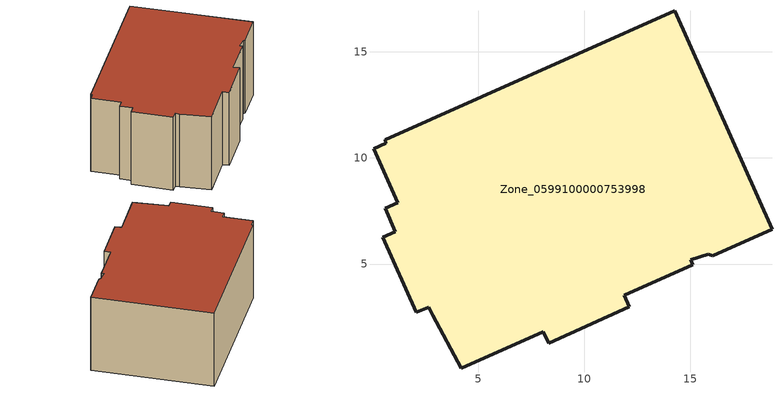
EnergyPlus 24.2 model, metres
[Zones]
Zone_0599100000753998
 floor ground (C_G): 11.88,3.53 12.13,2.98 8.32,1.28 8.05,1.82 4.2,0.08 2.85,2.6 2.68,2.97 2.08,2.72 0.51,6.26 1.09,6.52 0.61,7.63 1.2,7.89 0.07,10.44 0.65,10.7 0.62,10.86 14.26,16.94 18.84,6.63 16.05,5.39 15.84,5.47 15.02,5.19 15.1,4.96 z0
 wall outside (C_F): 8.05,1.82 8.32,1.28 12.13,2.98 11.88,3.53 15.1,4.96 15.02,5.19 15.84,5.47 16.05,5.39 18.84,6.63 14.26,16.94 0.62,10.86 0.65,10.7 0.07,10.44 1.2,7.89 0.61,7.63 1.09,6.52 0.51,6.26 2.08,2.72 2.68,2.97 2.85,2.6 4.2,0.08 8.05,1.82 z0:7.68
 roof outside (C_R): 11.88,3.53 15.1,4.96 15.02,5.19 15.84,5.47 16.05,5.39 18.84,6.63 14.26,16.94 0.62,10.86 0.65,10.7 0.07,10.44 1.2,7.89 0.61,7.63 1.09,6.52 0.51,6.26 2.08,2.72 2.68,2.97 2.85,2.6 4.2,0.08 8.05,1.82 8.32,1.28 12.13,2.98 z7.68
[BUILDING]
Pand.0599100000753998: North Axis=0; Terrain=City; Loads Convergence Tolerance Value=0.04; Temperature Convergence Tolerance Value=0.4; Solar Distribution=FullExterior; Maximum Number of Warmup Days=25; Minimum Number of Warmup Days=1
[Site:Location]
Rotterdam.The.Hague.AP_ZH_NLD Design_Conditions: Latitude=51.96; Longitude=4.45; Time Zone=1; Elevation=-4.5
[SITE:GROUNDTEMPERATURE:BUILDINGSURFACE]
18, 18, 18, 18, 18, 18, 18, 18, 18, 18, 18, 18
[MATERIAL] Thermal Absorptance=0.9; Solar Absorptance=0.7; Visible Absorptance=0.7
Name | Roughness | Thickness | Conductivity | Density | Specific Heat
G.D.2006-2014 | MediumSmooth | 0.15 | 0.06 | 540 | 1210
F.D.2006-2014 | Rough | 0.3 | 0.12 | 1920 | 840
R.D.2006-2014 | MediumRough | 0.2 | 0.08 | 1500 | 1000
[CONSTRUCTION]
C_G: G.D.2006-2014
C_F: F.D.2006-2014
C_R: R.D.2006-2014
[ZONE]
Zone_0599100000753998: Type=1; Multiplier=1; Ceiling Height=Autocalculate; Volume=Autocalculate; Floor Area=autocalculate; Part of Total Floor Area=Yes
[ZONEINFILTRATION:DESIGNFLOWRATE]
Infil_Zone_0599100000753998: Zone or ZoneList or Space or SpaceList=Zone_0599100000753998; Schedule=AlwaysOn; Design Flow Rate Calculation Method=Flow/Area; Flow Rate per Floor Area=0.0021; Constant Term Coefficient=1; Temperature Term Coefficient=0; Velocity Term Coefficient=0; Velocity Squared Term Coefficient=0
[HVACTEMPLATE:ZONE:IDEALLOADSAIRSYSTEM]
Zone_0599100000753998: Maximum Heating Supply Air Temperature=50; Minimum Cooling Supply Air Temperature=13; Maximum Heating Supply Air Humidity Ratio=0.0156; Minimum Cooling Supply Air Humidity Ratio=0.0077; Heating Limit=NoLimit; Cooling Limit=NoLimit; Dehumidification Control Type=ConstantSensibleHeatRatio; Cooling Sensible Heat Ratio=0.7; Dehumidification Setpoint=60; Humidification Control Type=None; Humidification Setpoint=30; Outdoor Air Method=None; Outdoor Air Flow Rate per Person=0.00944; Outdoor Air Flow Rate per Zone Floor Area=0; Outdoor Air Flow Rate per Zone=0; Demand Controlled Ventilation Type=None; Outdoor Air Economizer Type=NoEconomizer; Heat Recovery Type=None; Sensible Heat Recovery Effectiveness=0.7; Latent Heat Recovery Effectiveness=0.65
[ZONECONTROL:THERMOSTAT]
ThermostatControl_Zone_0599100000753998: Zone or ZoneList=Zone_0599100000753998; Control Type Schedule=DualSetpointControlType; Control 1=Thermostat_Zone_0599100000753998; Temperature Difference Between Cutout And Setpoint=0
[THERMOSTATSETPOINT:DUALSETPOINT]
Thermostat_Zone_0599100000753998: Heating Setpoint Temperature Schedule=HeatingSetpoint_Zone_0599100000753998; Cooling Setpoint Temperature Schedule=CoolingSetpoint_Zone_0599100000753998
[SCHEDULE:COMPACT]
HeatingSetpoint_Zone_0599100000753998: Through: 12/31, For: AllDays, Until: 24:00, 21
CoolingSetpoint_Zone_0599100000753998: Through: 12/31, For: AllDays, Until: 24:00, 24
DualSetpointControlType: Through: 12/31, For: AllDays, Until: 24:00, 4
AlwaysOn: Through: 12/31, For: AllDays, Until: 24:00, 1
